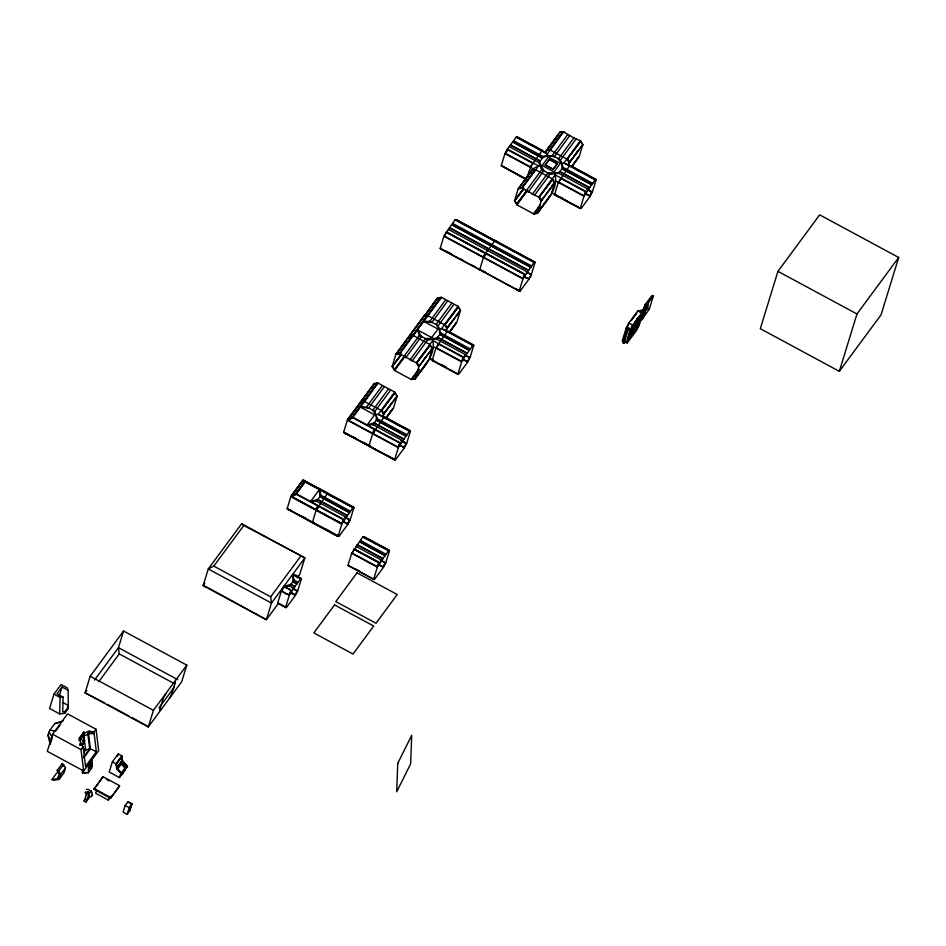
<?xml version="1.0" encoding="UTF-8"?>
<svg xmlns="http://www.w3.org/2000/svg" width="946" height="946" viewBox="0 0 946 946"><rect width="100%" height="100%" fill="white"/><g stroke="black" fill="none" stroke-linecap="round" stroke-linejoin="round"><path stroke-width="1.42" d="M59.657 713.911L60.118 697.438L53.993 694.139L61.076 684.537L67.201 687.837L68.136 690.32L68.337 708.519L64.789 713.319L59.657 713.911L49.582 708.471L53.993 694.139M68.136 690.32L62.01 687.009L57.008 693.785L63.134 697.096L62.72 711.912L64.836 711.676L68.384 706.875M64.789 713.319L64.836 711.676M92.081 759.709L91.857 767.951L88.309 772.752L83.177 773.343L82.373 772.906L82.456 770.032M83.177 773.343L83.295 769.216M88.309 772.752L88.581 763.138M91.632 762.476L92.389 765.373L90.047 768.542L89.291 765.645L91.632 762.476L89.09 765.562L91.502 762.831M89.326 765.633L89.385 766.65L91.478 763.812M91.431 762.405L91.348 765.113L92.389 765.373M632.626 327.139L630.391 335.156L632.969 328.818M653.355 295.992L647.123 304.423L644.191 311.955L643.457 312.026L642.677 311.601L645.113 304.529L652.172 295.353L653.355 295.992L649.299 309.176L641.802 319.701L642.429 316.189L641.802 319.701M643.457 312.026L644.853 309.803L643.268 308.952L642.074 314.415L643.658 315.278L644.321 313.126L642.819 316.402M59.231 696.043L62.01 687.009M48.932 731.979L52.278 737.632L50.197 744.384L47.95 735.172L49.819 730.277L54.714 723.655L63.264 720.793M52.562 734.226L47.3 751.337L83.65 770.943L98.68 750.604L96.031 729.236L67.58 713.887L52.562 734.226L81.013 749.575L83.65 770.943M51.912 779.516L53.354 780.284L59.101 779.409L63.997 772.776L65.499 767.88L63.488 764.581L62.046 763.812L57.15 770.446L59.172 773.733L57.659 778.641L51.912 779.516L56.807 772.882L59.681 772.444M90.201 676.224L85.081 692.862L148.309 726.966L181.679 681.77L186.8 665.133L123.571 631.029L90.201 676.224L153.418 710.328L148.309 726.966L146.11 725.286M96.031 729.236L93.95 732.062L89.291 731.14L84.809 732.772L83.626 732.133L82.337 736.343L79.062 740.765M79.984 745.164L80.741 742.716L79.913 739.394L78.731 738.767L83.626 732.133M84.005 752.236L85.637 750.024L83.875 735.787L84.809 732.772M84.064 741.77C86.488 739.606 80.966 736.721 82.609 735.432M88.676 731.979L87.919 734.427L89.681 748.664L83.331 757.249M83.875 735.787L87.919 734.427L89.291 731.14M123.571 631.029L118.463 647.667L94.494 680.115M90.071 796.591L86.039 802.054L84.111 801.014L87.6 791.566L89.527 792.606L88.889 796.615M86.393 795.503L86.725 794.427M87.6 791.566L89.503 792.701M86.039 802.054L89.527 792.606M93.997 789.342L102.996 776.713L119.586 785.653L119.35 786.41L110.576 798.294L93.997 789.342L102.996 776.713M92.188 795.728L91.928 793.363M96.681 790.076L95.688 793.292L108.329 800.115L111.663 795.586M119.456 777.577L120.308 774.809L121.242 775.318L127.509 766.13L122.613 760.891L121.868 755.819L118.25 753.879L112.361 761.861L109.216 772.054L119.456 777.577L125.357 769.595M117.47 756.422L118.25 753.879M108.329 800.115L109.322 796.887M110.576 798.294L119.586 785.653M121.242 775.318L127.509 766.13M125.168 805.472L123.122 812.141L127.131 814.305L129.898 810.545L131.955 803.864L127.947 801.711L125.168 805.472L129.176 807.624L127.131 814.305M131.671 803.911L129.685 810.296L131.671 803.911L128.124 801.995M353.638 507.151L352.633 507.529L353.638 507.151L328.735 493.729L327.742 494.096L353.91 507.777L350.197 519.815L347.821 524.368L339.058 536.24L287.123 508.7L290.836 496.662L302.933 480.272L327.955 493.304L327.162 493.268M277.982 603.619C278.869 602.389 295.98 613.753 277.71 603.004L281.411 590.966L283.788 586.414L290.942 584.38L294.135 580.217L292.551 574.541L293.508 574.577M291.687 590.671L283.788 586.414L289.748 586.142L290.942 584.38L294.892 586.508L289.31 595.223L285.609 607.273L286.579 607.308L295.341 595.436L297.706 590.883L301.419 578.846L293.035 574.766M347.371 515.44L317.738 499.453L316.555 501.226L320.942 495.29L319.358 489.626L310.595 501.486L316.555 501.226L346.189 517.214L347.288 515.724L349.571 512.472L319.925 496.484L319.358 489.626M353.91 507.777L352.941 507.742L349.476 512.767L319.925 496.484M300.45 578.81L298.085 582.346L294.135 580.217C289.358 582.925 304.115 585.799 293.13 581.412L292.551 574.541L301.419 578.846M387.624 455.487L394.884 459.91L343.635 432.192L347.336 420.154L374.249 383.709L378.116 383.13L394.719 392.082L397.166 396.078L393.465 408.116L385.838 418.451M382.089 385.933L366.445 407.123C372.476 409.512 361.916 405.491 360.379 407.135L374.604 414.809L378.234 414.395L384.726 417.411L383.769 417.375L372.629 433.8L368.916 445.838L369.886 445.873L364.967 443.225M390.391 390.414L374.746 411.593L372.759 410.197L376 414.715L376.437 419.977L406.07 435.964L398.313 447.647L394.6 459.697L395.57 459.732L404.332 447.86L406.709 443.307L410.41 431.27L409.452 431.234L407.076 434.77L377.442 418.782L374.746 411.593L372.759 410.197L368.609 407.951L360.379 407.135M338.1 536.205L341.802 524.155L346.189 517.214M374.604 414.809L367.095 424.979L373.067 424.719L377.442 418.782L376.354 420.272L404.699 435.562M418.983 369.981L411.971 379.464L414.939 378.625L428.089 360.828L415.164 378.979L411.214 379.452L394.612 370.501L392.152 366.492L395.866 354.454L437.584 297.955L441.451 297.363L458.053 306.327L460.501 310.323L456.8 322.361L449.173 332.696M382.787 417.115L383.603 414.443L381.155 410.434L364.553 401.482L360.686 402.074M395.866 354.454L399.732 353.863L416.323 362.815L418.782 366.812L415.081 378.861C423.382 367.261 438.258 353.154 431.683 337.533L417.458 329.858L419.35 335.487L421.419 336.61L417.458 329.858M480.201 269.858L519.508 291.179L440.209 248.325L443.911 236.275L451.668 224.592L530.706 267.233L451.668 224.592M348.447 565.59L373.93 579.449L347.962 565.377L351.675 553.327L362.815 536.914L389.456 550.797L385.755 562.846L383.378 567.399L374.616 579.259L373.658 579.224L377.359 567.186L385.117 555.503L359.433 541.644L385.034 555.787L388.499 550.761L389.456 550.797M451.739 303.252L436.094 324.431L438.081 325.838L440.777 333.027L437.584 337.19C436.851 339.91 419.965 337.036 427.651 339.969L436.402 338.964L466.035 354.951L469.417 350.209L439.772 334.222L439.334 328.96L436.094 324.431L429.78 321.368L423.725 321.38L437.951 329.054L441.569 328.64L445.696 330.379L473.745 345.515L470.044 357.553L467.667 362.105L458.905 373.966L457.947 373.942L461.648 361.892L466.035 354.951M445.424 300.178L429.78 321.368L431.849 322.48L423.725 321.38M428.633 360.497L432.346 348.459L429.886 344.45L413.284 335.499L409.417 336.09M406.07 435.964L407.076 434.77M437.584 337.19L436.402 338.964L437.584 337.19L467.218 353.177M442.645 336.114L439.772 334.222M443.721 336.362L469.322 350.493L472.787 345.479L473.745 345.515M446.122 331.36L446.95 328.676L444.49 324.679L427.899 315.728L424.021 316.319M526.946 179.515L501.262 165.656L504.963 153.607L507.34 149.054L512.732 141.935L542.365 157.923C548.219 154.576 555.456 155.889 560.422 160.193L563.13 167.383L592.764 183.37L595.129 179.823L596.098 179.858L592.385 191.908L590.02 196.461L581.258 208.321L580.288 208.286L583.989 196.248L591.758 184.565L562.125 168.577L561.676 163.303L558.353 159.07L560.422 160.193L576.067 139.003L580.395 140.67L582.854 144.667L579.153 156.717L571.514 167.04M537.044 155.381L512.732 141.935M479.717 269.634L483.43 257.596L485.795 253.043L494.557 241.171L495.527 241.206M514.506 200.848L518.207 188.798L533.024 168.743L538.558 165.893L542.176 165.479L554.037 171.876C560.611 187.509 545.724 201.604 537.423 213.205L533.556 213.796L516.954 204.844L514.506 200.848L523.824 188.219M527.773 176.831C529.086 166.508 536.287 159.235 541.786 151.053L542.756 151.088M530.942 173.118L531.77 170.446M538.416 155.783L542.271 158.207L543.371 156.717C545.002 153.831 558.377 157.911 552.121 155.712L567.777 134.533L576.067 139.003M518.207 188.798L522.074 188.219L538.676 197.17L541.124 201.167L537.423 213.205M510.533 144.892L540.178 160.879C537.624 163.611 547.651 173.449 541.691 169.842L538.995 162.653L543.371 156.717L513.737 140.729L512.637 142.219M545.546 153.347L546.374 150.662L550.241 150.083L566.831 159.034L569.291 163.031L568.463 165.704M545.203 165.136L549.46 159.2L557.277 163.753L553.103 169.393L545.203 165.136L549.46 159.2M592.764 183.37L591.664 184.848L562.03 168.861L563.13 167.383L559.926 171.545C559.204 174.253 542.306 171.38 549.993 174.312L558.743 173.307L588.388 189.295M553.103 169.393L557.36 163.457M530.706 267.233L522.937 278.904L519.236 290.954L520.194 290.99L528.956 279.129L531.333 274.565L535.034 262.527L456.007 219.898L455.05 219.862L451.585 224.888M550.986 194.852L554.687 182.803L552.228 178.806L535.637 169.854L531.687 170.315L518.763 188.467L521.944 187.982L535.081 170.185L521.719 187.627L518.538 188.112M559.926 171.545L558.743 173.307L559.926 171.545L589.571 187.533M622.302 340.678L626.157 328.156L628.877 322.941L637.982 310.607L643.043 312.771L639.189 325.294L636.469 330.521L627.352 342.842L622.302 340.678L623.402 340.714M625.483 332.72L626.76 328.558M628.392 327.553L626.831 329.657L622.775 342.854L623.958 343.493L625.519 341.376M623.958 343.493L628.014 330.296L629.575 328.191M626.252 342.807L630.107 330.284L632.827 325.069L641.932 312.736L643.043 312.771M631.207 328.061L628.156 337.97L635.688 328.227L639.224 316.756M630.107 332.152L630.994 329.279M637.166 319.027L640.891 315.16L632.815 326.086L627.718 340.394L638.16 326.275L641.565 315.184L640.761 315.219M630.391 335.156L633.631 324.608M634.057 324.419L632.862 329.882M635.57 321.096L634.494 323.071M635.523 321.675L632.472 332.33L635.724 321.782M637.214 319.192L637.569 318.045L636.729 319.169M627.423 339.176L635.688 328.735L640.288 315.562L641.565 315.184M641.755 313.244L642.571 310.595L641.376 309.957L639.827 312.074M644.12 308.952L645.74 303.678M644.321 309.058L645.929 304.174L646.721 304.6L645.68 308.68M640.619 319.062L640.998 320.055L642.429 316.189M644.108 307.828L645.929 304.174M645.29 308.467L646.721 304.6M643.067 317.62L647.123 304.423M643.268 317.726L647.324 304.529M777.943 271.336L760.3 328.688L839.327 371.317L881.057 314.829L898.7 257.478L819.674 214.848L777.943 271.336L856.97 313.966L839.327 371.317M165.727 693.666L163.351 698.219L159.649 710.269L160.607 710.292M169.369 698.432L171.746 693.879L175.459 681.841L174.49 681.806M311.896 522.535L312.901 522.168L311.896 522.535L287.974 509.114M303.82 480.284L305.416 482.058L303.82 480.284L327.955 493.304M287.761 509.516L291.368 510.556M446.465 232.338L444.431 236.086L483.24 256.981L485.192 253.232L446.465 232.338L485.109 253.232M363.075 442.243L369.2 446.063L344.273 433.02L347.88 434.048M479.989 269.858L440.469 248.94L441.475 248.561M456.528 219.709L455.523 220.075L456.528 219.709L495.255 240.591L494.25 240.97L495.255 240.591M317.891 505.933L315.94 509.681L317.891 505.933L296.358 494.32L291.723 496.662L315.846 509.681L291.806 496.674M316.638 510.107L341.624 523.54L316.638 510.107L318.684 506.358L343.575 519.792L341.624 523.54L343.575 519.792M312.688 522.961L313.694 522.594L312.688 522.961L337.58 536.394L338.585 536.015L337.58 536.394M505.566 153.418L507.529 149.669L505.566 153.418L530.375 166.851L532.421 163.102L507.434 149.669M525.184 179.031L501.735 165.869L526.638 179.302M517.58 137.04L516.587 137.407L517.58 137.04L542.484 150.461L541.479 150.84L542.484 150.461M502.539 165.905L501.534 166.271M281.932 590.765L283.977 587.028C296.37 589.192 290.044 599.811 282.014 590.777M293.828 574.79C297.139 574.009 300.698 579.886 301.147 578.219M374.391 429.425L372.357 433.173L348.223 420.154L352.87 417.813L374.309 429.425M373.15 433.599L375.184 429.862L400.075 443.284L398.041 447.032L373.15 433.599L375.184 429.862M368.396 446.027L369.401 445.661M369.188 446.453L370.193 446.086L369.188 446.453L394.884 459.91M410.138 430.643L409.133 431.021L410.138 430.643L385.247 417.221L384.242 417.588L410.41 431.27M295.235 594.821L290.493 592.267L295.152 594.821L297.186 591.073L292.361 588.518M436.484 347.844L438.518 344.096L436.484 347.844L461.459 361.277L463.422 357.529L438.436 344.096M483.938 257.407L485.984 253.658L524.711 274.541L522.665 278.29L484.033 257.407M479.196 269.835L480.201 269.456M347.643 523.753L349.677 520.004L347.726 523.753L342.665 521.069M432.535 360.698L433.528 360.331L432.535 360.698L457.426 374.131L458.432 373.753L457.426 374.131M496.047 241.017L495.042 241.396L496.047 241.017L534.774 261.912L533.769 262.279L534.774 261.912M448.581 331.467L447.576 331.833L448.581 331.467L473.485 344.888L472.48 345.266L473.485 344.888M480.994 269.882L479.989 270.26M394.092 459.886L395.085 459.508M406.189 443.497L401.128 440.812L406.189 443.497L404.238 447.257L399.165 444.561M354.23 549.39L352.196 553.138L377.17 566.571L379.133 562.823L354.23 549.39L379.133 562.823M364.293 536.749L363.288 537.127L364.293 536.749L389.184 550.182L388.179 550.56L389.184 550.182M554.876 195.053L555.881 194.675L554.876 195.053L580.56 208.51L555.089 194.651M570.935 165.81L569.93 166.189L570.935 165.81L595.826 179.243L594.821 179.61L595.826 179.243M379.039 562.811L377.17 566.571M385.235 563.036L383.189 566.784L385.235 563.036L380.174 560.351M585.763 191.884L583.729 195.621L558.826 182.2L560.872 178.451L585.68 191.872M586.804 189.413L591.782 192.097L589.914 195.846L591.865 192.097L586.887 189.413M627.186 327.174L628.865 323.958M513.737 140.729L516.102 137.194L517.06 137.229L524.841 141.462M540.178 160.879L538.995 162.653L509.35 146.665M403.883 438.932L374.249 422.945L373.067 424.719L402.7 440.706M447.103 331.62L435.964 348.033L432.263 360.083L433.221 360.119L429.898 358.321M290.942 584.38L289.748 586.142L293.709 588.282M530.611 267.517L534.076 262.491L535.034 262.527M59.941 725.298L55.779 730.927L49.819 730.277M86.796 690.545L85.081 692.862L104.722 702.973M98.644 681.818L119.243 653.923L118.463 647.667L177.813 679.677M79.76 738.637L81.391 736.426M59.291 776.43L57.659 778.641L59.101 779.409L60.603 774.514L58.581 771.215L63.488 764.581M297.281 577.84L299.74 574.506L304.86 557.88L241.632 523.777L208.25 568.972L203.142 585.598L266.358 619.701L278.668 603.04L277.71 603.004M80.741 742.716L80.114 743.568L83.094 746.749L85.53 766.426L96.374 751.727L93.95 732.062L88.546 733.576L90.426 748.83L83.756 757.876M300.733 556.142L270.686 596.82L271.478 603.075L208.25 568.972L213.796 566.122L243.832 525.444L304.86 557.88L271.478 603.075L266.358 619.701L208.558 588.034M65.499 767.88L60.603 774.514L59.172 773.733M81.013 749.575L83.094 746.749M204.844 583.28L203.142 585.598L207.257 587.336M89.373 763.387L91.254 760.844M89.255 767.005L91.596 763.836M291.356 495.704L302.649 480.414L304.683 482.141L296.133 493.717L291.581 496.059L295.921 493.363L304.458 481.798M347.868 419.196L360.603 401.955L363.784 401.471L352.633 417.21L347.868 419.196L352.42 416.855L363.784 401.471M361.017 401.388L374.167 383.591L377.348 383.106L364.423 401.258L361.017 401.388L363.359 401.411M396.197 353.769L399.378 353.284L412.527 335.487L399.59 353.638L396.197 353.769L409.334 335.972L413.154 335.274L427.131 315.716L412.941 334.919L409.76 335.404L423.938 316.2L427.758 315.503L440.907 297.706L437.501 297.836L424.577 315.988L437.726 298.191L440.907 297.706M409.76 335.404L423.938 316.2M546.705 149.976L559.855 132.18L563.036 131.695L550.111 149.846L546.705 149.976L549.886 149.492L563.036 131.695M527.336 142.775L545.121 152.365L559.937 132.31L563.804 131.719L567.777 134.533M293.307 493.706L301.999 481.952M348.081 419.551L360.828 402.31L364.009 401.825M361.242 401.743L369.129 391.065M370.879 388.688L374.38 383.946L377.572 383.461M396.409 354.123L406.047 341.068M407.809 338.692L409.559 336.327L412.74 335.842M518.763 188.467L521.388 184.908M523.138 182.531L531.9 170.67L535.081 170.185M546.918 150.331L558.317 134.911M364.21 400.903L377.348 383.106M424.364 315.633L427.545 315.148L440.682 297.351M341.802 524.155L290.836 496.662L296.37 493.812L305.132 481.952L352.941 507.742M398.313 447.647L347.336 420.154L352.87 417.304L378.116 383.13M399.732 353.863L441.451 297.363M522.074 188.219L538.558 165.893L507.34 149.054M563.804 131.719L547.32 154.032L548.444 157.012L560.292 163.398L563.911 162.984L568.038 164.722L596.098 179.858M392.152 366.492L401.482 353.875M400.998 354.75L392.235 366.622L401.341 354.703M523.351 189.105L514.589 200.966L523.694 189.058M542.176 165.479L548.444 157.012M403.706 356.677L419.35 335.487L425.665 338.562L427.651 339.969L411.995 361.147M526.047 191.021L541.691 169.842L548.006 172.905L549.993 174.312L534.348 195.503M404.782 355.672L394.257 369.91L405.125 355.625M526.248 191.21L516.611 204.265L526.591 191.163M394.612 370.501L404.782 356.725M516.954 204.844L527.123 191.068M368.514 408.246L384.253 386.772M405.775 357.789L421.514 336.327M431.849 322.48L447.588 301.017M528.116 192.144L543.855 170.67M554.202 156.835L569.941 135.361M85.755 791.672L85.093 792.571L85.98 794.037M90.568 792.027L91.23 791.128L87.824 789.295L86.417 789.508M84.111 801.014L85.719 798.826M372.665 410.481L388.404 389.007M409.925 360.036L425.665 338.562M532.267 194.379L548.006 172.905M558.353 159.07L574.08 137.596M153.418 710.328L186.8 665.133M438.081 325.838L453.725 304.659M90.899 796.946L92.472 794.817M121.608 774.112L116.713 768.873L115.968 763.8L121.868 755.819M116.287 763.871L121.549 757.072L122.093 760.773L117.032 767.62L116.287 763.871L117.032 767.62M116.488 763.919L121.549 757.072M431.683 337.533L437.951 329.054M554.037 171.876L560.292 163.398M158.987 707.856L174.431 686.938M116.831 767.573L121.892 760.714L121.348 757.013M394.719 392.082L378.234 414.395L409.452 431.234M416.323 362.815L432.807 340.501L464.025 357.34M458.053 306.327L441.569 328.64L472.787 345.479M538.676 197.17L555.148 174.856L586.366 191.695M580.395 140.67L563.911 162.984L595.129 179.823M116.713 768.873L122.613 760.891M381.581 410.505L395.061 392.661L381.581 410.505L383.946 413.745L397.084 395.948L394.719 392.708M416.748 362.886L430.241 345.042L416.748 362.886L419.113 366.126L432.263 348.329L429.898 345.089M444.916 324.75L458.396 306.906L444.916 324.75L447.281 327.99L460.418 310.193L458.065 306.953M539.102 197.241L552.582 179.385L554.604 182.684L541.455 200.481L539.102 197.241L552.582 179.385M567.257 159.105L580.749 141.25L567.257 159.105L569.622 162.345L582.771 144.549L580.406 141.309M117.6 769.027L121.431 763.954L125.12 767.892L121.289 772.977L117.6 769.027L121.419 772.894M121.845 763.197L122.791 762.027L126.539 766.047L125.735 767.135L121.987 763.126M319.843 496.78L320.942 495.29L350.576 511.278M439.689 334.517L440.777 333.027L470.422 349.015M383.603 413.804L390.603 404.309M424.033 359.066L425.783 356.689M446.938 328.049L452.2 320.93M541.124 200.528L542.874 198.152M551.636 186.291L553.386 183.914M569.279 162.393L571.916 158.833M573.666 156.468L578.041 150.532M382.361 416.134L397.166 396.078M418.782 366.812L433.599 346.756L461.648 361.892M445.696 330.379L460.501 310.323M541.124 201.167L555.941 181.112L583.989 196.248M568.038 164.722L582.854 144.667M411.214 379.452L418.841 369.117M533.556 213.796L540.332 204.62M411.758 379.11L418.771 369.626M534.1 213.465L537.293 212.98L550.43 195.183L537.505 213.335L534.324 213.82L540.237 205.164M534.324 213.82L539.575 206.701M385.909 417.943L392.909 408.459L386.122 418.298M450.119 331.005L456.256 322.704L449.456 332.543M571.585 166.543L578.597 157.048L571.81 166.898M129.176 807.624L131.955 803.864M294.892 586.508L297.079 583.54M296.985 583.824L298.085 582.346M631.289 320.682L636.93 313.031M641.01 312.712L642.571 310.595M634.423 323.26L638.42 317.832M633.832 330.119L636.173 326.949M856.97 313.966L898.7 257.478M642.074 314.415L643.765 314.214M122.791 762.027L126.539 766.047M121.431 763.954L125.12 767.892M89.681 748.664L85.637 750.024L83.201 748.7M61.939 721.644L54.714 723.655M367.095 424.979L374.249 422.945M310.595 501.486L317.738 499.453M563.248 132.05L559.855 132.18M554.604 182.684L552.239 179.444M425.215 316.39L427.344 316.059M79.972 744.975L82.846 744.537L83.733 742.835L80.386 737.182M60.118 697.438L63.134 697.096M82.373 772.906L86.216 772.456M88.546 733.576L94.162 733.765M570.414 165.999L569.445 165.976L558.306 182.389L554.604 194.427L555.574 194.462M501.262 165.656L502.22 165.692M440.209 248.325L441.167 248.36M440.469 248.94L441.262 248.964M485.984 253.658L524.711 274.541M518.715 291.143L519.508 291.179M327.943 493.694L328.735 493.729M328.215 493.918L327.257 493.883L316.118 510.308L312.417 522.346L313.374 522.381M347.962 565.377L348.932 565.401M293.236 574.352L294.029 574.388M373.138 579.425L373.93 579.449M285.089 607.462L285.881 607.486M47.95 735.172L49.724 739.145M637.025 326.181L638.16 326.275M637.096 326.358L637.911 326.429L636.457 329.22L635.889 328.676M632.023 326.003L632.815 326.086M80.469 744.277L82.846 744.537L84.348 739.63L83.414 736.993M89.019 768.282L90.047 768.542M343.635 432.192L345.692 433.067M344.273 433.02L347.667 434.451M287.123 508.7L290.221 510.012M90.426 748.83L96.374 751.727M516.788 137.004L541.691 150.438M570.142 165.786L595.034 179.208M516.102 137.194L547.32 154.032L545.121 152.365M549.366 159.484L556.142 163.138M510.45 145.187L540.083 161.175M559.843 171.829L589.476 187.816M545.286 164.852L553.185 169.109M588.542 189.827L592.385 191.908M584.853 193.161L589.914 195.846M584.876 193.682L590.02 196.461M504.963 153.607L533.024 168.743M560.706 197.241L563.272 198.625M552.239 193.15L580.56 208.51M648.116 308.538L649.299 309.176M644.912 307.474L645.704 307.899M643.162 310.016L643.954 310.442M642.736 312.275L644.321 313.126L644.191 311.955L642.677 311.601M637.982 310.607L641.932 312.736M641.222 316.331L642.003 316.756M455.736 219.673L494.462 240.568M495.255 240.994L533.982 261.876M455.05 219.862L534.076 262.491M452.685 223.398L531.711 266.027M628.877 322.941L632.827 325.069M449.48 227.56L528.507 270.189M449.397 227.844L528.424 270.485M448.298 229.334L527.324 271.963M526.236 271.821L531.333 274.565M526.851 272.673C535.188 273.997 528.223 282.653 523.611 275.724M626.157 328.156L630.107 330.284M446.287 231.723L525.314 274.352M626.831 329.657L628.014 330.296M523.859 276.374L528.956 279.129M443.911 236.275L522.937 278.904M625.377 341.778L627.352 342.842M446.264 251.104L451.36 253.859M460.288 258.672L462.842 260.044M472.456 265.282L475.034 266.666M483.229 271.053L485.783 272.424M515.842 288.684L520.194 290.99M437.501 337.474L467.135 353.461M464.912 354.785L470.044 357.553M464.462 355.057L469.523 357.742L467.49 361.49L462.511 358.806M462.535 359.338L467.667 362.105M441.002 364.352L446.063 367.048M429.886 358.806L458.219 374.155M384.454 417.186L409.346 430.619M374.155 423.229L403.8 439.216M401.565 440.54L406.709 443.307M352.87 417.304L400.69 443.095M399.2 445.093L404.332 447.86M352.669 436.591L355.128 437.915M354.206 437.454L356.737 438.826M344.486 432.606L368.609 445.625M369.401 446.051L394.293 459.484M303.607 480.686L325.199 492.334M329.776 494.805L353.426 507.553M317.655 499.736L347.288 515.724M345.065 517.048L350.197 519.815M344.616 517.32L349.677 520.004M296.37 493.812L344.178 519.602M342.689 521.601L347.821 524.368M363.5 536.725L388.392 550.158M362.815 536.914L388.499 550.761M360.438 540.45L386.134 554.309M357.245 544.612L382.929 558.471M357.162 544.896L382.846 558.755M301.502 516.019L306.563 518.751M326.134 529.299L328.629 530.647M336.09 534.679L339.058 536.24M291.155 510.958L312.688 522.57M313.481 522.996L338.372 536.417M356.063 546.386L381.746 560.233M380.611 560.067L385.755 562.846M354.052 548.775L379.736 562.634M378.211 564.1L383.284 566.784M378.246 564.632L383.378 567.399M351.675 553.327L377.359 567.186M355.46 568.972L360.45 571.656M290.848 584.663L294.797 586.792M293.189 588.447L297.706 590.883M289.689 592.397L295.341 595.436M281.411 590.966L289.31 595.223M213.796 566.122L270.686 596.82M119.243 653.923L174.856 683.923M107.312 704.368L129.295 716.228M131.884 717.624L144.809 724.589M62.885 702.523L67.722 705.137M126.208 766.828L127.142 767.336M112.361 761.861L115.968 763.8M106.591 779.528L109.145 780.911M94.222 788.586L110.812 797.537M57.15 770.446L58.581 771.215M86.594 792.937L88.522 793.966M302.933 480.272L305.132 481.952M304.683 482.141L302.649 480.414M241.632 523.777L243.832 525.444M635.688 328.735L636.481 329.492M567.6 159.046L569.622 162.345M539.433 197.182L541.455 200.481M514.931 200.919L516.954 204.206M445.259 324.703L447.281 327.99M417.091 362.838L419.113 366.126M392.578 366.563L394.6 369.862M381.924 410.458L383.946 413.745M91.23 791.128L92.129 792.594M62.046 763.812L63.394 766M630.686 328.558L631.136 329.303M67.544 706.414L68.337 708.519M627.967 339.188L628.404 340.43M397.758 763.339L396.717 791.79L410.67 763.765L411.711 735.314L397.758 763.339M629.315 334.908L628.96 336.055L630.142 333.772L629.315 334.908M633.725 328.924L633.382 330.071L634.565 327.789L633.725 328.924M636.41 321.936L635.535 324.809L637.427 320.564L636.41 321.936M644.522 314.309L644.167 315.456L645.361 313.185L644.522 314.309M647.525 304.565L647.17 305.712L648.353 303.43L647.525 304.565M647.206 307.332L646.331 310.193L648.223 305.948L647.206 307.332M91.573 764.202L89.409 767.04L90.059 768.176L92.164 765.338L91.573 764.202M357.009 572.827L335.783 601.573L375.988 623.26L397.225 594.514L357.009 572.827M334.517 604.908L313.824 632.909L353.012 654.053L373.694 626.039L334.517 604.908"/></g></svg>
